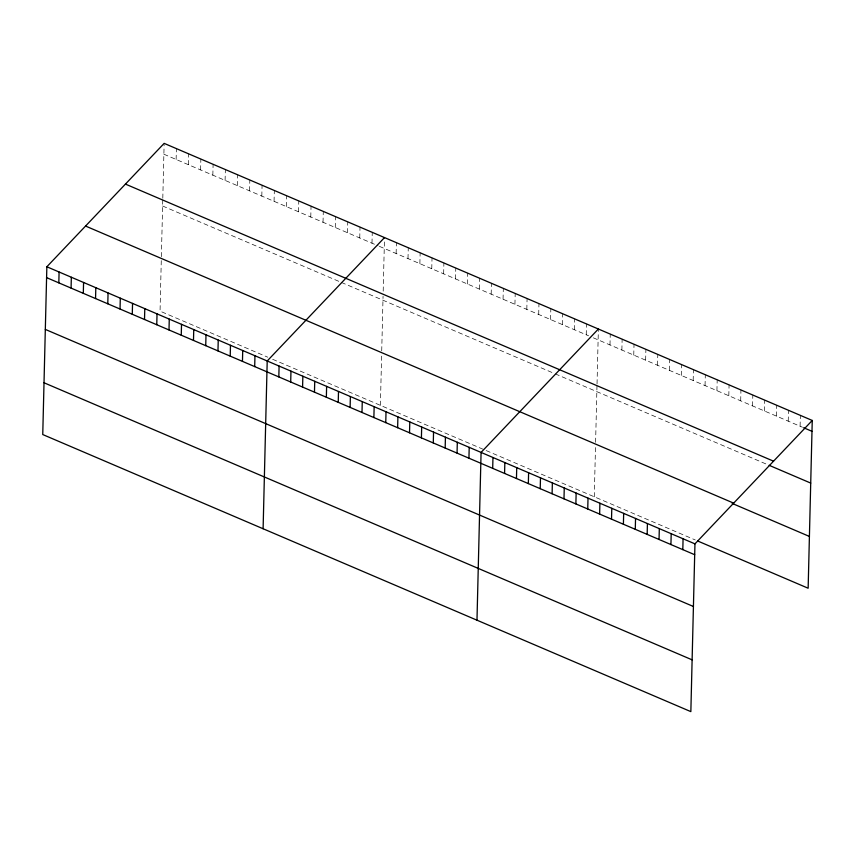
<?xml version="1.0" encoding="UTF-8"?>
<svg xmlns="http://www.w3.org/2000/svg" width="855" height="855" viewBox="0 0 855 855"><rect width="100%" height="100%" fill="white"/><g stroke="black" fill="none" stroke-linecap="round" stroke-linejoin="round"><path stroke-width="0.64" stroke-dasharray="4.28 3.21" d="M161.274 260.647L160.045 311.135L267.775 357.198M161.371 256.682L162.771 199.525M162.803 198.232L164.117 144.57M176.119 159.458L176.387 148.599M188.367 164.684L188.624 153.836M200.604 169.921L200.872 159.073M212.842 175.157L213.109 164.299M225.089 180.384L225.357 169.536M237.327 185.621L237.594 174.773M249.575 190.857L249.842 180.01M261.812 196.094L262.079 185.236M274.06 201.32L274.327 190.473M286.297 206.557L286.564 195.71M298.545 211.794L298.801 200.946M310.782 217.02L311.049 206.173M323.03 222.257L323.286 211.409M335.267 227.494L335.534 216.646M347.504 232.731L347.771 221.873M359.752 237.957L360.019 227.109M371.989 243.194L372.256 232.346M380.4 405.345L381.661 353.564M381.725 350.892L383.061 296.332M383.19 291.149L384.504 237.583M396.122 253.508L396.378 242.66M407.995 258.584L408.263 247.736M419.88 263.671L420.147 252.813M431.764 268.748L432.032 257.9M443.649 273.824L443.905 262.977M455.523 278.912L455.79 268.053M467.407 283.988L467.674 273.14M479.292 289.065L479.559 278.217M491.176 294.152L491.433 283.294M503.05 299.229L503.317 288.381M514.934 304.305L515.202 293.457M526.819 309.392L527.086 298.534M538.703 314.469L538.971 303.621M550.577 319.546L550.844 308.698M562.462 324.633L562.729 313.774M574.346 329.709L574.613 318.862M586.231 334.786L586.498 323.938M594.278 496.787L595.508 446.299M595.604 442.334L597.004 385.178M597.036 383.884L598.35 330.222M609.989 344.95L610.256 334.102M621.874 350.026L622.141 339.179M633.758 355.103L634.025 344.255M645.643 360.19L645.899 349.342M657.516 365.267L657.784 354.419M669.401 370.343L669.668 359.495M681.285 375.43L681.553 364.572M693.17 380.507L693.426 369.659M705.044 385.584L705.311 374.736M716.928 390.671L717.195 379.812M728.813 395.747L729.08 384.9M740.697 400.824L740.954 389.976M752.571 405.911L752.838 395.053M764.456 410.988L764.723 400.14M776.34 416.064L776.607 405.217M788.225 421.152L788.481 410.293M800.098 426.228L800.366 415.38M163.882 154.221L378.113 245.813M379.342 246.336L588.603 335.801M593.359 337.832L802.482 427.244M162.61 206.002L340.119 281.894M341.348 282.417L554.072 373.368M555.258 373.87L767.94 464.799M272.67 359.292L695.275 539.965"/><path stroke-width="1.28" d="M46.854 266.771L42.75 434.543L690.851 711.627L694.955 543.865L812.25 420.457L164.149 143.373L46.854 266.771L694.955 543.865M58.824 282.855L59.091 272.008M71.072 288.092L71.339 277.244M83.309 293.329L83.576 282.471M95.557 298.555L95.813 287.708M107.794 303.792L108.061 292.944M120.042 309.029L120.299 298.181M132.279 314.266L132.546 303.407M144.516 319.492L144.784 308.644M156.764 324.729L157.031 313.881M169.001 329.966L169.269 319.118M181.249 335.192L181.517 324.344M193.487 340.429L193.754 329.581M205.734 345.666L206.002 334.818M217.972 350.903L218.239 340.044M230.219 356.129L230.476 345.281M242.457 361.366L242.724 350.518M254.694 366.603L254.961 355.755M263.105 528.753L267.209 360.981L384.504 237.583M278.826 376.916L279.093 366.068M290.7 381.993L290.967 371.145M302.585 387.069L302.852 376.221M314.469 392.156L314.736 381.309M326.354 397.233L326.621 386.385M338.238 402.31L338.495 391.462M350.112 407.397L350.379 396.538M361.996 412.473L362.264 401.626M373.881 417.55L374.148 406.702M385.765 422.637L386.022 411.779M397.639 427.714L397.906 416.866M409.524 432.79L409.791 421.943M421.408 437.878L421.675 427.019M433.293 442.954L433.549 432.106M445.166 448.031L445.434 437.183M457.051 453.118L457.318 442.259M468.935 458.195L469.203 447.347M476.983 620.196L481.076 452.423L598.372 329.015M492.694 468.358L492.961 457.5M504.578 473.435L504.845 462.587M516.463 478.511L516.73 467.664M528.347 483.588L528.604 472.74M540.221 488.675L540.488 477.827M552.106 493.752L552.373 482.904M563.99 498.828L564.257 487.981M575.875 503.916L576.142 493.068M587.748 508.992L588.016 498.144M599.633 514.069L599.9 503.221M611.517 519.156L611.785 508.298M623.402 524.233L623.669 513.385M635.286 529.309L635.543 518.461M647.16 534.396L647.427 523.538M659.045 539.473L659.312 528.625M670.929 544.55L671.196 533.702M682.814 549.637L683.07 538.778M812.25 420.457L808.146 588.229L697.648 540.98M803.668 427.746L811.983 431.305M125.439 184.092L773.54 461.176M769.137 465.312L810.722 483.086M85.553 226.051L733.665 503.135M732.179 503.424L809.418 536.438M46.587 277.629L694.688 554.713M45.315 329.41L693.426 606.494M44.011 382.762L692.123 659.846"/></g></svg>
